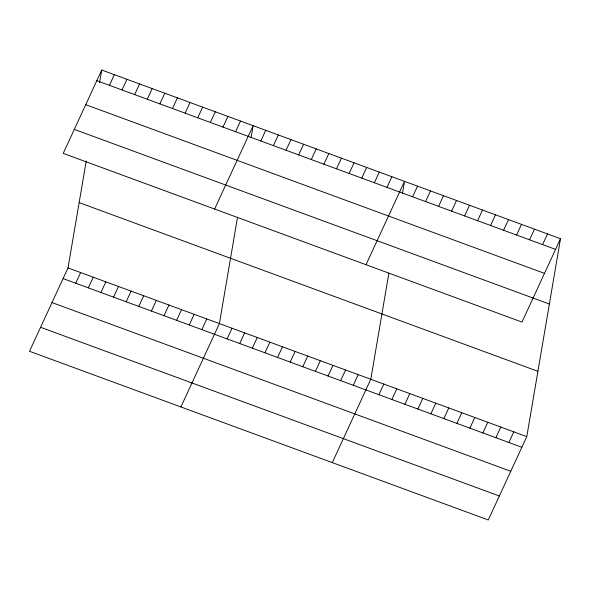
<?xml version="1.0" encoding="UTF-8"?>
<svg xmlns="http://www.w3.org/2000/svg" width="590" height="590" viewBox="0 0 590 590"><rect width="100%" height="100%" fill="white"/><g stroke="black" fill="none" stroke-linecap="round" stroke-linejoin="round"><path stroke-width="0.89" d="M560.5 238.721L521.988 322.074L63.219 153.378L101.731 70.026L560.5 238.721L526.782 436.622L488.269 519.974L29.5 351.279L68.012 267.926L86.221 161.085M99.57 82.718L101.731 70.026M237.468 217.585L219.406 323.593L180.894 406.952M251.119 137.485L253.125 125.692L214.613 209.044M388.862 273.251L370.8 379.267L332.288 462.619M402.513 193.159L404.519 181.366L366.007 264.718M109.423 85.321L114.349 74.665M122.041 89.96L126.968 79.303M134.653 94.599L139.579 83.942M147.271 99.238L152.198 88.581M75.704 283.222L80.631 272.565M159.89 103.877L164.816 93.22M88.323 287.861L93.249 277.204M172.501 108.516L177.428 97.859M100.942 292.5L105.861 281.843M185.12 113.155L190.046 102.498M113.553 297.139L118.479 286.482M197.739 117.794L202.665 107.137M126.172 301.778L131.098 291.121M210.35 122.432L215.276 111.776M138.79 306.417L143.709 295.76M222.968 127.071L227.895 116.414M151.401 311.055L156.328 300.399M235.587 131.71L240.514 121.053M164.02 315.694L168.947 305.037M176.639 320.333L181.558 309.676M260.817 140.988L265.743 130.331M189.25 324.972L194.176 314.315M273.435 145.627L278.355 134.97M201.869 329.618L206.795 318.954M286.047 150.266L290.973 139.609M298.665 154.912L303.592 144.248M227.098 338.896L232.025 328.232M311.284 159.551L316.203 148.887M239.717 343.535L244.644 332.871M323.895 164.19L328.822 153.525M252.328 348.174L257.255 337.51M336.514 168.828L341.44 158.164M264.947 352.813L269.873 342.156M349.132 173.467L354.052 162.803M277.566 357.452L282.492 346.795M361.744 178.106L366.67 167.449M290.177 362.09L295.103 351.433M374.362 182.745L379.289 172.088M302.795 366.729L307.722 356.072M386.981 187.384L391.9 176.727M315.414 371.368L320.341 360.711M328.025 376.007L332.952 365.35M412.594 196.802L417.521 186.145M340.644 380.646L345.57 369.989M425.589 201.581L430.516 190.924M353.263 385.285L358.189 374.628M438.591 206.36L443.518 195.703M451.586 211.139L456.513 200.482M378.876 394.703L383.802 384.046M464.588 215.918L469.515 205.261M391.871 399.482L396.797 388.825M477.583 220.704L482.509 210.04M404.873 404.261L409.799 393.604M490.585 225.483L495.512 214.819M417.868 409.047L422.794 398.383M503.58 230.262L508.506 219.605M430.87 413.826L435.796 403.162M516.582 235.041L521.508 224.384M443.864 418.605L448.791 407.948M529.577 239.82L534.503 229.163M456.867 423.384L461.793 412.727M542.579 244.599L547.505 233.942M469.861 428.163L474.788 417.506M482.863 432.942L487.79 422.285M495.858 437.721L500.785 427.064M508.86 442.5L513.787 431.843M96.804 80.683L555.574 249.378M85.72 104.673L544.489 273.369M74.303 129.387L549.371 304.027M79.141 202.613L537.91 371.317M68.012 267.926L526.782 436.622M63.093 278.583L521.855 447.279M52.008 302.574L510.77 471.27M40.585 327.288L499.354 495.991"/></g></svg>
